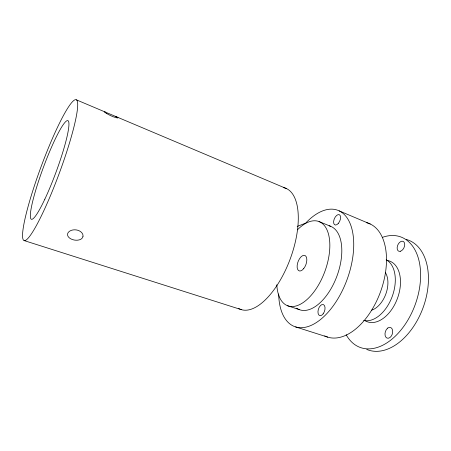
<?xml version="1.0" encoding="UTF-8"?>
<svg xmlns="http://www.w3.org/2000/svg" width="451" height="451" viewBox="0 0 451 451"><rect width="100%" height="100%" fill="white"/><g stroke="black" fill="none" stroke-linecap="round" stroke-linejoin="round"><path stroke-width="0.68" d="M297.186 226.447L305.693 223.093L306.703 222.022A62.018 32.816 -69.7 0 1 353.122 235.129A62.018 32.816 -69.7 0 1 320.125 319.844A62.018 32.816 -69.7 0 1 278.673 293.979M286.627 188.676L105.28 112.073A7.34 0.395 23.5 0 0 104.581 112.034L104.655 112.107A7.346 0.84 24.1 0 0 106.65 113.489M24.157 240.586L241.291 309.634M295.568 326.896L327.719 337.123M287.484 305.705L299.238 309.606M319.066 221.593L330.538 226.267M76.45 99.868A75.08 9.674 -69.7 0 1 44.13 210.059A75.08 9.674 -69.7 0 1 29.805 200.515A75.08 9.674 -69.7 0 1 76.45 99.868L105.489 112.141M339.158 210.871L370.265 224.012M115.704 116.454L115.98 116.595A7.34 0.395 23.5 0 1 117.897 117.655L117.931 117.717A7.346 0.84 24.1 0 1 116.967 117.841L116.747 117.79A7.329 1.268 24.8 0 1 106.977 113.675L106.661 113.494M283.752 187.667A64.634 29.022 -69.7 0 1 290.01 259.494A64.634 29.022 -69.7 0 1 238.506 308.399M382.279 237.418A58.861 36.852 -69.8 0 1 415.016 305.107A58.861 36.852 -69.8 0 1 346.176 334.749M406.283 239.447A58.489 37.286 -69.8 0 1 423.275 307.176A58.489 37.286 -69.8 0 1 366.736 349.418M387.651 260.531A32.331 20.194 -69.8 0 1 397.393 298.545A32.331 20.194 -69.8 0 1 365.254 320.779M385.413 272.618A22.184 13.677 -69.8 0 1 385.802 294.131A22.184 13.677 -69.8 0 1 371.534 310.22M386.197 259.787A32.466 20.03 -69.8 0 1 392.167 296.617A32.466 20.03 -69.8 0 1 363.647 320.452M329.134 225.81A44.514 23.514 -69.7 0 1 336.277 277.833A44.514 23.514 -69.7 0 1 296.623 308.208M297.418 229.841A44.925 22.939 -69.7 0 1 329.444 238.968A44.925 22.939 -69.7 0 1 306.59 299.898A44.925 22.939 -69.7 0 1 276.813 284.767M366.646 222.704A60.473 34.868 -69.8 0 1 380.328 292.299A60.473 34.868 -69.8 0 1 324.669 335.888M82.961 236.448L82.888 236.769A7.785 5.102 8.2 0 1 80.633 239.357A7.78 4.747 9.3 0 1 72.577 239.605A7.78 4.747 9.3 0 1 67.565 235.044A7.785 5.102 8.2 0 1 68.653 232.028L68.924 231.769A7.797 5.435 6.9 0 1 74.235 229.835L74.725 229.824A7.746 5.705 5.4 0 1 80.915 231.899L81.236 232.186A7.797 5.435 6.9 0 1 82.961 236.448M387.742 328.102L387.516 328.283A5.587 3.664 -73.1 0 0 385.859 337.162A5.587 3.664 -73.1 0 0 392.144 334.479A5.587 3.664 -73.1 0 0 389.658 327.37L389.416 327.387A5.587 3.664 -73.1 0 0 387.742 328.102M400.364 251.258L400.127 251.308A5.367 3.371 -65.5 0 1 397.376 249.555L397.303 249.307A5.367 3.371 -65.5 0 1 400.392 241.792A5.367 3.371 -65.5 0 1 404.722 244.555A5.367 3.371 -65.5 0 1 400.364 251.258M44.829 199.179A52.575 6.754 -69.7 0 0 68.248 120.896A52.575 6.754 -69.7 0 0 35.849 189.803A52.575 6.754 -69.7 0 0 44.829 199.179M303.675 268.638A8.231 4.194 -69.7 0 0 305.062 255.542A8.231 4.194 -69.7 0 0 297.181 265.301A8.231 4.194 -69.7 0 0 303.675 268.638M338.34 223.386A5.57 2.96 -66.6 0 0 339.321 214.699A5.57 2.96 -66.6 0 0 333.644 221.334A5.57 2.96 -66.6 0 0 338.34 223.386M323.17 313.828A5.807 3.23 -72.2 0 0 323.39 304.572A5.807 3.23 -72.2 0 0 317.955 311.776A5.807 3.23 -72.2 0 0 323.17 313.828"/></g></svg>
